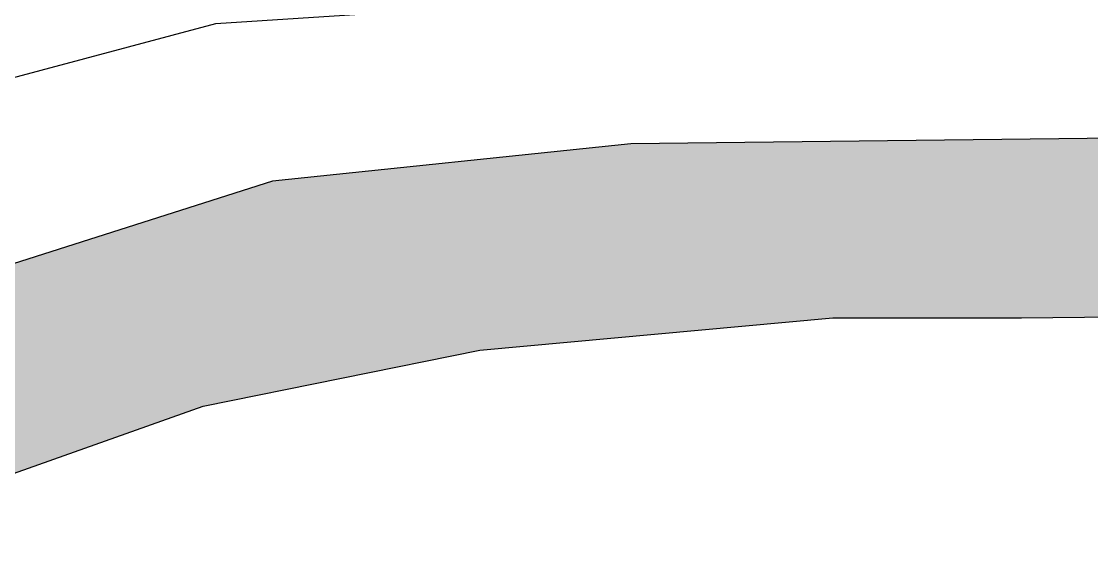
# Model space of a CAD drawing. Header units: millimetres. Extents: x 245 to 515, y 87 to 339.
# Drawn here: x 428.7344 to 429.0399, y 232.8203 to 232.969 of the extents above; entities that cross this region are included whole.
import ezdxf

# ---------------------------------------------------------------- set-up
doc = ezdxf.new("R2010")
doc.units = ezdxf.units.MM
doc.layers.add('çziigi', color=10, linetype='Continuous')

msp = doc.modelspace()

# ---------------------------------------------------------------- hatches: boundary and pattern name
at = {"layer": 'çziigi'}
h = msp.add_hatch(color=256, dxfattribs=at)
h.dxf.hatch_style = 1
h.paths.add_polyline_path([(428.90838, 232.93402), (430.34459, 232.95082), (430.35873, 232.90449), (430.35283, 232.90415), (430.29216, 232.90186), (430.20745, 232.90529), (430.11244, 232.90301), (430.0323, 232.90529), (429.88463, 232.90072), (429.80336, 232.89958), (429.674, 232.89958), (429.57898, 232.88814), (429.43196, 232.88323), (429.29688, 232.8878), (429.19271, 232.8878), (429.12174, 232.88552), (429.01985, 232.88437), (428.96605, 232.88437), (428.86531, 232.87522), (428.78633, 232.85921), (428.69932, 232.82833), (428.64438, 232.81689), (428.54707, 232.75626), (428.47249, 232.70199), (428.43242, 232.6734), (428.37976, 232.63336), (428.33626, 232.6082), (428.24583, 232.51211), (428.20231, 232.41338), (428.16911, 232.3905), (428.1508, 232.35505), (428.12676, 232.30815), (428.11416, 232.26354), (428.08898, 232.22007), (428.08669, 232.18081), (428.07868, 232.15107), (428.06952, 232.12476), (428.06494, 232.08816), (428.02373, 231.99894), (428.00457, 231.96936), (428.00567, 232.03565), (428.02511, 232.14492), (428.05531, 232.24945), (428.09521, 232.34966), (428.15027, 232.45117), (428.21282, 232.53845), (428.29701, 232.64106), (428.37789, 232.71434), (428.46849, 232.78007), (428.58496, 232.84042), (428.68418, 232.8846), (428.80605, 232.92339)])

# ---------------------------------------------------------------- linework, layer by layer
for p, q in [((433.29775, 232.98538), (428.90838, 232.93402)), ((428.78991, 232.96844), (428.90005, 232.97561)), ((428.65283, 232.93182), (428.78991, 232.96844)), ((428.90838, 232.93402), (428.80605, 232.92339)), ((428.80605, 232.92339), (428.68418, 232.8846)), ((428.86531, 232.87522), (428.96605, 232.88437)), ((428.96605, 232.88437), (429.01985, 232.88437)), ((429.01985, 232.88437), (429.12174, 232.88552)), ((428.78633, 232.85921), (428.86531, 232.87522)), ((428.69932, 232.82833), (428.78633, 232.85921))]:
    msp.add_line(p, q, dxfattribs=at)

doc.saveas('drawing.dxf')
